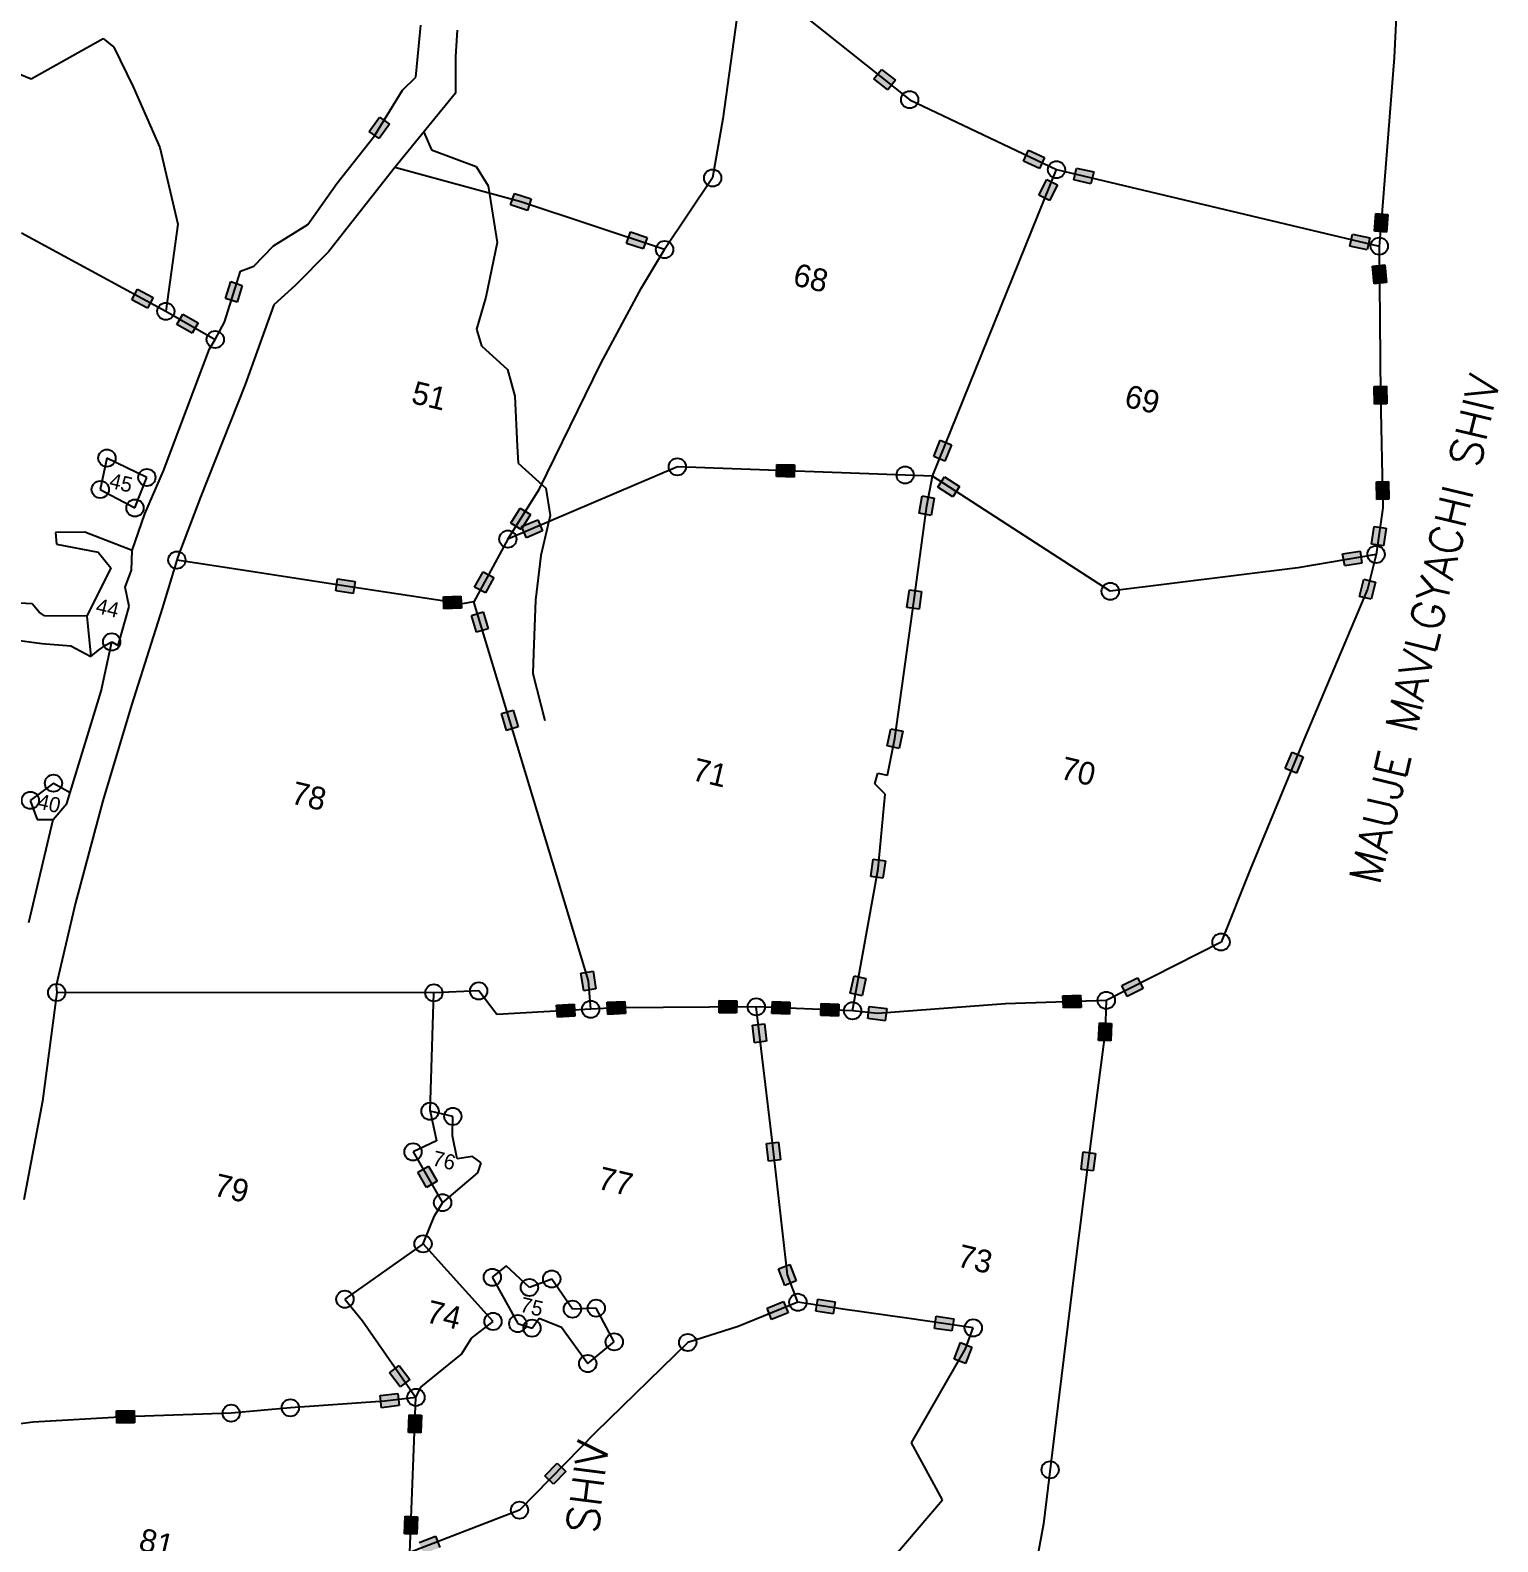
# Model space of a CAD drawing. Header units: metres. Extents: x 318142 to 321969, y 1858939 to 1863690.
# Drawn here: x 320647 to 321845, y 1861377 to 1862611 of the extents above; entities that cross this region are included whole.
import ezdxf

# ---------------------------------------------------------------- set-up
doc = ezdxf.new("R2010")
doc.units = ezdxf.units.M
for name, color, linetype in [('LINE_WATER', 4, 'Continuous'), ('POLY_PARCEL', 6, 'Continuous'), ('POLY_ROAD', 30, 'Continuous'), ('TEXT_MAPOUT', 7, 'Continuous'), ('TEXT_PARCEL', 7, 'Continuous'), ('V_BOUND_LINE', 7, 'Continuous')]:
    doc.layers.add(name, color=color, linetype=linetype)
doc.styles.get("Standard").update_dxf_attribs({"font": 'simplex.shx'})
doc.styles.add('TEXT_MAP', font='')
doc.styles.get('TEXT_MAP').set_extended_font_data('Kruti Dev 050')

msp = doc.modelspace()

# ---------------------------------------------------------------- hatches: boundary and pattern name
for points in [[(321347.1, 1862561.9), (321353.3, 1862569.7), (321341.9, 1862578.6), (321335.8, 1862570.8)], [(320923.9, 1862528), (320932, 1862522.1), (320940.4, 1862533.8), (320932.3, 1862539.6)], [(321470.9, 1862497.7), (321475, 1862506.7), (321461.9, 1862512.7), (321457.8, 1862503.7)], [(321485.7, 1862484.3), (321476.9, 1862488.9), (321470.3, 1862476), (321479.2, 1862471.5)], [(321501.2, 1862498.1), (321498.9, 1862488.4), (321512.9, 1862485.2), (321515.2, 1862494.9)], [(321053, 1862463.5), (321056.1, 1862472.9), (321042.5, 1862477.4), (321039.3, 1862468)], [(321744.2, 1862446.7), (321754.1, 1862445.9), (321755.3, 1862460.2), (321745.3, 1862461)], [(321147.6, 1862432.1), (321150.8, 1862441.5), (321137.1, 1862446.1), (321134, 1862436.6)], [(321738.4, 1862431.4), (321740.5, 1862441.1), (321726.4, 1862444.2), (321724.3, 1862434.4)], [(321752.7, 1862419), (321742.8, 1862418.1), (321744.1, 1862403.7), (321754, 1862404.6)], [(320820.4, 1862402.4), (320810.9, 1862405.4), (320806.6, 1862391.7), (320816.1, 1862388.7)], [(320742.9, 1862383.8), (320747.6, 1862392.5), (320735, 1862399.4), (320730.2, 1862390.7)], [(320771.9, 1862379), (320766.9, 1862370.4), (320779.4, 1862363.3), (320784.4, 1862371.9)], [(321744.4, 1862305.5), (321754.4, 1862305.7), (321754, 1862320.1), (321744.1, 1862319.9)], [(321384.6, 1862262.7), (321393.8, 1862259), (321399.2, 1862272.3), (321390, 1862276)], [(321256.5, 1862256.3), (321256.2, 1862246.3), (321270.6, 1862245.8), (321270.9, 1862255.8)], [(321393.5, 1862246.1), (321388.1, 1862237.7), (321400.2, 1862229.9), (321405.6, 1862238.3)], [(321746.1, 1862227.6), (321756, 1862227.8), (321755.7, 1862242.2), (321745.8, 1862242)], [(321385.1, 1862228.6), (321375.3, 1862230.5), (321372.6, 1862216.4), (321382.4, 1862214.5)], [(321039.5, 1862208.3), (321048, 1862203.1), (321055.6, 1862215.3), (321047.1, 1862220.6)], [(321048.3, 1862205.5), (321052.2, 1862196.3), (321065.4, 1862202), (321061.5, 1862211.1)], [(321741.8, 1862191.3), (321751.7, 1862189.8), (321753.7, 1862204.1), (321743.9, 1862205.5)], [(321734.1, 1862175.8), (321732.5, 1862185.6), (321718.3, 1862183.2), (321720, 1862173.4)], [(321010, 1862156.1), (321018.8, 1862151.4), (321025.7, 1862164), (321016.9, 1862168.7)], [(320910.9, 1862150.9), (320912.4, 1862160.7), (320898.2, 1862162.9), (320896.7, 1862153.1)], [(321374.7, 1862152.5), (321364.8, 1862153.8), (321362.8, 1862139.6), (321372.7, 1862138.2)], [(321745.1, 1862160.2), (321735.5, 1862162.6), (321732, 1862148.6), (321741.7, 1862146.2)], [(320999.2, 1862138.9), (320998.8, 1862148.8), (320984.5, 1862148.3), (320984.8, 1862138.4)], [(321016.9, 1862136), (321007.4, 1862133.1), (321011.6, 1862119.3), (321021.1, 1862122.2)], [(321041.3, 1862055.8), (321031.8, 1862052.9), (321036, 1862039.1), (321045.5, 1862042)], [(321346.7, 1862026.5), (321356.4, 1862024.5), (321359.3, 1862038.6), (321349.5, 1862040.6)], [(321671.5, 1862008.2), (321680.7, 1862004.4), (321686.2, 1862017.7), (321677, 1862021.5)], [(321345.2, 1861932.7), (321335.3, 1861934.1), (321333.3, 1861919.9), (321343.2, 1861918.5)], [(321099, 1861826.8), (321108.9, 1861828.4), (321106.6, 1861842.6), (321096.7, 1861841)], [(321316.5, 1861824.8), (321326.2, 1861822.7), (321329.3, 1861836.7), (321319.6, 1861838.9)], [(321538.1, 1861830.9), (321542.6, 1861822), (321555.4, 1861828.5), (321550.9, 1861837.4)], [(321504.9, 1861813.2), (321504.5, 1861823.1), (321490.1, 1861822.6), (321490.5, 1861812.7)], [(321091.8, 1861805.9), (321091.3, 1861815.8), (321076.9, 1861815), (321077.5, 1861805.1)], [(321118.2, 1861817.3), (321118.7, 1861807.4), (321133.1, 1861808.2), (321132.6, 1861818.1)], [(321223.8, 1861808.7), (321223.9, 1861818.6), (321209.5, 1861818.8), (321209.4, 1861808.8)], [(321253, 1861818), (321252.6, 1861808.1), (321266.9, 1861807.5), (321267.3, 1861817.4)], [(321306.9, 1861805.9), (321307.3, 1861815.8), (321292.9, 1861816.4), (321292.5, 1861806.5)], [(321332, 1861813.9), (321330.9, 1861804), (321345.1, 1861802.3), (321346.3, 1861812.2)], [(321246.4, 1861799.8), (321236.6, 1861798.6), (321238.3, 1861784.3), (321248.1, 1861785.5)], [(321529.7, 1861800.1), (321519.8, 1861800.5), (321519.2, 1861786.1), (321529.2, 1861785.8)], [(321249.7, 1861687.7), (321259.6, 1861688.8), (321258, 1861703.1), (321248.1, 1861702)], [(321516.6, 1861694), (321506.7, 1861695.2), (321504.9, 1861681), (321514.8, 1861679.7)], [(320972.2, 1861683.7), (320963.6, 1861678.7), (320970.8, 1861666.3), (320979.4, 1861671.3)], [(321263.1, 1861586.3), (321272.4, 1861589.9), (321267.2, 1861603.3), (321257.9, 1861599.7)], [(321290, 1861575.1), (321288.4, 1861565.2), (321302.6, 1861563), (321304.2, 1861572.9)], [(321265.7, 1861563.8), (321261.9, 1861573.1), (321248.6, 1861567.6), (321252.3, 1861558.4)], [(321399.5, 1861549.1), (321400.9, 1861559), (321386.7, 1861561.1), (321385.2, 1861551.2)], [(321415.8, 1861535.8), (321406.6, 1861539.6), (321401.2, 1861526.2), (321410.5, 1861522.5)], [(320949.2, 1861503.4), (320957.1, 1861509.5), (320948.3, 1861520.9), (320940.4, 1861514.8)], [(320948.3, 1861488.2), (320947.2, 1861498.1), (320932.9, 1861496.4), (320934.1, 1861486.5)], [(320732.4, 1861474.1), (320732.2, 1861484.1), (320717.8, 1861483.8), (320718, 1861473.9)], [(320966.5, 1861480.3), (320956.6, 1861480.7), (320956, 1861466.3), (320966, 1861465.9)], [(321067.2, 1861431), (321074.3, 1861424), (321084.3, 1861434.3), (321077.2, 1861441.2)], [(320952.8, 1861383.5), (320962.8, 1861383.2), (320963.3, 1861397.5), (320953.4, 1861397.9)], [(320964.6, 1861376.5), (320968.2, 1861367.2), (320981.6, 1861372.4), (320978, 1861381.7)]]:
    msp.add_hatch(color=256).paths.add_polyline_path(points)

# ---------------------------------------------------------------- linework, layer by layer
for p, q in [((321335.8, 1862570.8), (321341.9, 1862578.6)), ((321341.9, 1862578.6), (321353.3, 1862569.7)), ((321347.1, 1862561.9), (321335.8, 1862570.8)), ((321353.3, 1862569.7), (321347.1, 1862561.9)), ((320923.9, 1862528), (320932.3, 1862539.6)), ((320932.3, 1862539.6), (320940.4, 1862533.8)), ((320932, 1862522.1), (320923.9, 1862528)), ((320940.4, 1862533.8), (320932, 1862522.1)), ((321457.8, 1862503.7), (321461.9, 1862512.7)), ((321461.9, 1862512.7), (321475, 1862506.7)), ((321470.9, 1862497.7), (321457.8, 1862503.7)), ((321475, 1862506.7), (321470.9, 1862497.7)), ((321470.3, 1862476), (321476.9, 1862488.9)), ((321476.9, 1862488.9), (321485.7, 1862484.3)), ((321498.9, 1862488.4), (321501.2, 1862498.1)), ((321512.9, 1862485.2), (321498.9, 1862488.4)), ((321501.2, 1862498.1), (321515.2, 1862494.9)), ((321515.2, 1862494.9), (321512.9, 1862485.2)), ((321039.3, 1862468), (321042.5, 1862477.4)), ((321042.5, 1862477.4), (321056.1, 1862472.9)), ((321479.2, 1862471.5), (321470.3, 1862476)), ((321485.7, 1862484.3), (321479.2, 1862471.5)), ((321053, 1862463.5), (321039.3, 1862468)), ((321056.1, 1862472.9), (321053, 1862463.5)), ((321744.2, 1862446.7), (321745.3, 1862461)), ((321745.3, 1862461), (321755.3, 1862460.2)), ((321755.3, 1862460.2), (321754.1, 1862445.9)), ((321134, 1862436.6), (321137.1, 1862446.1)), ((321137.1, 1862446.1), (321150.8, 1862441.5)), ((321150.8, 1862441.5), (321147.6, 1862432.1)), ((321724.3, 1862434.4), (321726.4, 1862444.2)), ((321726.4, 1862444.2), (321740.5, 1862441.1)), ((321740.5, 1862441.1), (321738.4, 1862431.4)), ((321754.1, 1862445.9), (321744.2, 1862446.7)), ((321147.6, 1862432.1), (321134, 1862436.6)), ((321738.4, 1862431.4), (321724.3, 1862434.4)), ((321742.8, 1862418.1), (321752.7, 1862419)), ((321744.1, 1862403.7), (321742.8, 1862418.1)), ((321752.7, 1862419), (321754, 1862404.6)), ((320806.6, 1862391.7), (320810.9, 1862405.4)), ((320810.9, 1862405.4), (320820.4, 1862402.4)), ((320820.4, 1862402.4), (320816.1, 1862388.7)), ((321754, 1862404.6), (321744.1, 1862403.7)), ((320730.2, 1862390.7), (320735, 1862399.4)), ((320742.9, 1862383.8), (320730.2, 1862390.7)), ((320735, 1862399.4), (320747.6, 1862392.5)), ((320747.6, 1862392.5), (320742.9, 1862383.8)), ((320816.1, 1862388.7), (320806.6, 1862391.7)), ((320766.9, 1862370.4), (320771.9, 1862379)), ((320771.9, 1862379), (320784.4, 1862371.9)), ((320779.4, 1862363.3), (320766.9, 1862370.4)), ((320784.4, 1862371.9), (320779.4, 1862363.3)), ((321744.1, 1862319.9), (321754, 1862320.1)), ((321744.4, 1862305.5), (321744.1, 1862319.9)), ((321754, 1862320.1), (321754.4, 1862305.7)), ((321754.4, 1862305.7), (321744.4, 1862305.5)), ((321384.6, 1862262.7), (321390, 1862276)), ((321390, 1862276), (321399.2, 1862272.3)), ((321399.2, 1862272.3), (321393.8, 1862259)), ((321256.2, 1862246.3), (321256.5, 1862256.3)), ((321256.5, 1862256.3), (321270.9, 1862255.8)), ((321270.9, 1862255.8), (321270.6, 1862245.8)), ((321393.8, 1862259), (321384.6, 1862262.7)), ((321270.6, 1862245.8), (321256.2, 1862246.3)), ((321388.1, 1862237.7), (321393.5, 1862246.1)), ((321393.5, 1862246.1), (321405.6, 1862238.3)), ((321745.8, 1862242), (321755.7, 1862242.2)), ((321746.1, 1862227.6), (321745.8, 1862242)), ((321755.7, 1862242.2), (321756, 1862227.8)), ((321372.6, 1862216.4), (321375.3, 1862230.5)), ((321375.3, 1862230.5), (321385.1, 1862228.6)), ((321385.1, 1862228.6), (321382.4, 1862214.5)), ((321400.2, 1862229.9), (321388.1, 1862237.7)), ((321405.6, 1862238.3), (321400.2, 1862229.9)), ((321756, 1862227.8), (321746.1, 1862227.6)), ((321039.5, 1862208.3), (321047.1, 1862220.6)), ((321047.1, 1862220.6), (321055.6, 1862215.3)), ((321055.6, 1862215.3), (321048, 1862203.1)), ((321382.4, 1862214.5), (321372.6, 1862216.4)), ((321048, 1862203.1), (321039.5, 1862208.3)), ((321048.3, 1862205.5), (321061.5, 1862211.1)), ((321052.2, 1862196.3), (321048.3, 1862205.5)), ((321061.5, 1862211.1), (321065.4, 1862202)), ((321741.8, 1862191.3), (321743.9, 1862205.5)), ((321743.9, 1862205.5), (321753.7, 1862204.1)), ((321753.7, 1862204.1), (321751.7, 1862189.8)), ((321065.4, 1862202), (321052.2, 1862196.3)), ((321751.7, 1862189.8), (321741.8, 1862191.3)), ((321718.3, 1862183.2), (321732.5, 1862185.6)), ((321720, 1862173.4), (321718.3, 1862183.2)), ((321732.5, 1862185.6), (321734.1, 1862175.8)), ((321010, 1862156.1), (321016.9, 1862168.7)), ((321016.9, 1862168.7), (321025.7, 1862164)), ((321734.1, 1862175.8), (321720, 1862173.4)), ((320896.7, 1862153.1), (320898.2, 1862162.9)), ((320898.2, 1862162.9), (320912.4, 1862160.7)), ((320912.4, 1862160.7), (320910.9, 1862150.9)), ((321018.8, 1862151.4), (321010, 1862156.1)), ((321025.7, 1862164), (321018.8, 1862151.4)), ((321362.8, 1862139.6), (321364.8, 1862153.8)), ((321364.8, 1862153.8), (321374.7, 1862152.5)), ((321732, 1862148.6), (321735.5, 1862162.6)), ((321735.5, 1862162.6), (321745.1, 1862160.2)), ((321745.1, 1862160.2), (321741.7, 1862146.2)), ((320910.9, 1862150.9), (320896.7, 1862153.1)), ((320984.5, 1862148.3), (320998.8, 1862148.8)), ((320984.8, 1862138.4), (320984.5, 1862148.3)), ((320998.8, 1862148.8), (320999.2, 1862138.9)), ((321374.7, 1862152.5), (321372.7, 1862138.2)), ((321741.7, 1862146.2), (321732, 1862148.6)), ((320999.2, 1862138.9), (320984.8, 1862138.4)), ((321007.4, 1862133.1), (321016.9, 1862136)), ((321011.6, 1862119.3), (321007.4, 1862133.1)), ((321016.9, 1862136), (321021.1, 1862122.2)), ((321372.7, 1862138.2), (321362.8, 1862139.6)), ((321021.1, 1862122.2), (321011.6, 1862119.3)), ((321031.8, 1862052.9), (321041.3, 1862055.8)), ((321041.3, 1862055.8), (321045.5, 1862042)), ((321036, 1862039.1), (321031.8, 1862052.9)), ((321045.5, 1862042), (321036, 1862039.1)), ((321346.7, 1862026.5), (321349.5, 1862040.6)), ((321349.5, 1862040.6), (321359.3, 1862038.6)), ((321359.3, 1862038.6), (321356.4, 1862024.5)), ((321356.4, 1862024.5), (321346.7, 1862026.5)), ((321671.5, 1862008.2), (321677, 1862021.5)), ((321677, 1862021.5), (321686.2, 1862017.7)), ((321680.7, 1862004.4), (321671.5, 1862008.2)), ((321686.2, 1862017.7), (321680.7, 1862004.4)), ((321333.3, 1861919.9), (321335.3, 1861934.1)), ((321335.3, 1861934.1), (321345.2, 1861932.7)), ((321345.2, 1861932.7), (321343.2, 1861918.5)), ((321343.2, 1861918.5), (321333.3, 1861919.9)), ((321096.7, 1861841), (321106.6, 1861842.6)), ((321099, 1861826.8), (321096.7, 1861841)), ((321106.6, 1861842.6), (321108.9, 1861828.4)), ((321316.5, 1861824.8), (321319.6, 1861838.9)), ((321319.6, 1861838.9), (321329.3, 1861836.7)), ((321329.3, 1861836.7), (321326.2, 1861822.7)), ((321538.1, 1861830.9), (321550.9, 1861837.4)), ((321550.9, 1861837.4), (321555.4, 1861828.5)), ((321108.9, 1861828.4), (321099, 1861826.8)), ((321326.2, 1861822.7), (321316.5, 1861824.8)), ((321490.1, 1861822.6), (321504.5, 1861823.1)), ((321490.5, 1861812.7), (321490.1, 1861822.6)), ((321504.5, 1861823.1), (321504.9, 1861813.2)), ((321542.6, 1861822), (321538.1, 1861830.9)), ((321555.4, 1861828.5), (321542.6, 1861822)), ((321076.9, 1861815), (321091.3, 1861815.8)), ((321077.5, 1861805.1), (321076.9, 1861815)), ((321091.3, 1861815.8), (321091.8, 1861805.9)), ((321118.2, 1861817.3), (321132.6, 1861818.1)), ((321118.7, 1861807.4), (321118.2, 1861817.3)), ((321133.1, 1861808.2), (321118.7, 1861807.4)), ((321132.6, 1861818.1), (321133.1, 1861808.2)), ((321209.4, 1861808.8), (321209.5, 1861818.8)), ((321223.8, 1861808.7), (321209.4, 1861808.8)), ((321209.5, 1861818.8), (321223.9, 1861818.6)), ((321223.9, 1861818.6), (321223.8, 1861808.7)), ((321252.6, 1861808.1), (321253, 1861818)), ((321266.9, 1861807.5), (321252.6, 1861808.1)), ((321253, 1861818), (321267.3, 1861817.4)), ((321267.3, 1861817.4), (321266.9, 1861807.5)), ((321292.5, 1861806.5), (321292.9, 1861816.4)), ((321292.9, 1861816.4), (321307.3, 1861815.8)), ((321307.3, 1861815.8), (321306.9, 1861805.9)), ((321330.9, 1861804), (321332, 1861813.9)), ((321332, 1861813.9), (321346.3, 1861812.2)), ((321346.3, 1861812.2), (321345.1, 1861802.3)), ((321504.9, 1861813.2), (321490.5, 1861812.7)), ((321091.8, 1861805.9), (321077.5, 1861805.1)), ((321236.6, 1861798.6), (321246.4, 1861799.8)), ((321238.3, 1861784.3), (321236.6, 1861798.6)), ((321246.4, 1861799.8), (321248.1, 1861785.5)), ((321306.9, 1861805.9), (321292.5, 1861806.5)), ((321345.1, 1861802.3), (321330.9, 1861804)), ((321519.2, 1861786.1), (321519.8, 1861800.5)), ((321519.8, 1861800.5), (321529.7, 1861800.1)), ((321529.7, 1861800.1), (321529.2, 1861785.8)), ((321248.1, 1861785.5), (321238.3, 1861784.3)), ((321529.2, 1861785.8), (321519.2, 1861786.1)), ((321248.1, 1861702), (321258, 1861703.1)), ((321249.7, 1861687.7), (321248.1, 1861702)), ((321258, 1861703.1), (321259.6, 1861688.8)), ((321259.6, 1861688.8), (321249.7, 1861687.7)), ((321504.9, 1861681), (321506.7, 1861695.2)), ((321506.7, 1861695.2), (321516.6, 1861694)), ((321516.6, 1861694), (321514.8, 1861679.7)), ((320963.6, 1861678.7), (320972.2, 1861683.7)), ((320970.8, 1861666.3), (320963.6, 1861678.7)), ((320972.2, 1861683.7), (320979.4, 1861671.3)), ((321514.8, 1861679.7), (321504.9, 1861681)), ((320979.4, 1861671.3), (320970.8, 1861666.3)), ((321257.9, 1861599.7), (321267.2, 1861603.3)), ((321263.1, 1861586.3), (321257.9, 1861599.7)), ((321267.2, 1861603.3), (321272.4, 1861589.9)), ((321272.4, 1861589.9), (321263.1, 1861586.3)), ((321288.4, 1861565.2), (321290, 1861575.1)), ((321290, 1861575.1), (321304.2, 1861572.9)), ((321248.6, 1861567.6), (321261.9, 1861573.1)), ((321252.3, 1861558.4), (321248.6, 1861567.6)), ((321265.7, 1861563.8), (321252.3, 1861558.4)), ((321261.9, 1861573.1), (321265.7, 1861563.8)), ((321302.6, 1861563), (321288.4, 1861565.2)), ((321304.2, 1861572.9), (321302.6, 1861563)), ((321385.2, 1861551.2), (321386.7, 1861561.1)), ((321399.5, 1861549.1), (321385.2, 1861551.2)), ((321386.7, 1861561.1), (321400.9, 1861559)), ((321400.9, 1861559), (321399.5, 1861549.1)), ((321401.2, 1861526.2), (321406.6, 1861539.6)), ((321406.6, 1861539.6), (321415.8, 1861535.8)), ((321410.5, 1861522.5), (321401.2, 1861526.2)), ((321415.8, 1861535.8), (321410.5, 1861522.5)), ((320940.4, 1861514.8), (320948.3, 1861520.9)), ((320949.2, 1861503.4), (320940.4, 1861514.8)), ((320948.3, 1861520.9), (320957.1, 1861509.5)), ((320957.1, 1861509.5), (320949.2, 1861503.4)), ((320932.9, 1861496.4), (320947.2, 1861498.1)), ((320934.1, 1861486.5), (320932.9, 1861496.4)), ((320948.3, 1861488.2), (320934.1, 1861486.5)), ((320947.2, 1861498.1), (320948.3, 1861488.2)), ((320717.8, 1861483.8), (320732.2, 1861484.1)), ((320718, 1861473.9), (320717.8, 1861483.8)), ((320732.2, 1861484.1), (320732.4, 1861474.1)), ((320956, 1861466.3), (320956.6, 1861480.7)), ((320956.6, 1861480.7), (320966.5, 1861480.3)), ((320966.5, 1861480.3), (320966, 1861465.9)), ((320732.4, 1861474.1), (320718, 1861473.9)), ((320966, 1861465.9), (320956, 1861466.3)), ((321067.2, 1861431), (321077.2, 1861441.2)), ((321077.2, 1861441.2), (321084.3, 1861434.3)), ((321074.3, 1861424), (321067.2, 1861431)), ((321084.3, 1861434.3), (321074.3, 1861424)), ((320952.8, 1861383.5), (320953.4, 1861397.9)), ((320953.4, 1861397.9), (320963.3, 1861397.5)), ((320963.3, 1861397.5), (320962.8, 1861383.2)), ((320962.8, 1861383.2), (320952.8, 1861383.5)), ((320964.6, 1861376.5), (320978, 1861381.7)), ((320978, 1861381.7), (320981.6, 1861372.4))]:
    msp.add_line(p, q)
for centre in [(321365, 1862553.9), (321484.8, 1862496.8), (321204.2, 1862490), (321165, 1862431.6), (321748.2, 1862434.4), (320758, 1862381.2), (320798.3, 1862358.2), (320709.9, 1862261.4), (320742.5, 1862245.6), (321175.4, 1862254.3), (321361.3, 1862247.6), (320704.5, 1862235.8), (320732.8, 1862220.7), (321037.1, 1862195.3), (320767, 1862178.2), (321745.6, 1862182.8), (321528.7, 1862152.7), (320713.8, 1862111.4), (320666.3, 1861996.1), (320647.4, 1861982.1), (321619.1, 1861866.5), (321013.3, 1861826.6), (320668.9, 1861825.3), (320976.7, 1861825), (321239.8, 1861813.6), (321525.4, 1861818.9), (321104.7, 1861811.6), (321318.4, 1861810.4), (320973.6, 1861728.4), (320992.2, 1861724.2), (320959.7, 1861695.2), (320983.8, 1861653.8), (320967.9, 1861620.2), (321024.4, 1861592.9), (321072.9, 1861591.5), (321054.7, 1861584.6), (320904.1, 1861575), (321089.8, 1861566.9), (321109.2, 1861567.7), (321273.8, 1861572.5), (321025, 1861556.9), (321045.2, 1861555.1), (321056.8, 1861551.4), (321416.9, 1861551.6), (321123.9, 1861540.2), (321183.9, 1861539.7), (321102.3, 1861522.5), (320962.1, 1861494.9), (320811.3, 1861482), (320859.6, 1861486.4), (321479.6, 1861435.8), (321046.6, 1861402.9)]:
    msp.add_circle(centre, 7.04)
at = {"layer": 'LINE_WATER'}
for p, q in [((320968.4, 1862527.5), (320974.7, 1862512.9)), ((320974.7, 1862512.9), (321011.2, 1862499.4)), ((321011.2, 1862499.4), (321021, 1862483.5)), ((321021, 1862483.5), (321028.3, 1862437.4)), ((321028.3, 1862437.4), (321019.2, 1862392.8)), ((321019.2, 1862392.8), (321011.4, 1862366.7)), ((321011.4, 1862366.7), (321015.5, 1862353)), ((321015.5, 1862353), (321036.7, 1862333.8)), ((321036.7, 1862333.8), (321042.9, 1862312)), ((321042.9, 1862312), (321044.6, 1862271.1)), ((321044.6, 1862271.1), (321045.6, 1862257.2)), ((321045.6, 1862257.2), (321068.2, 1862236.8)), ((321068.2, 1862236.8), (321071.7, 1862214.7)), ((321071.7, 1862214.7), (321064, 1862181.9)), ((321064, 1862181.9), (321059.6, 1862145.6)), ((321059.6, 1862145.6), (321058, 1862102.3)), ((321058, 1862102.3), (321057.4, 1862085.7)), ((321057.4, 1862085.7), (321067.3, 1862047.3))]:
    msp.add_line(p, q, dxfattribs=at)
at = {"layer": 'POLY_PARCEL'}
for p, q in [((321229.7, 1862661.7), (321212.6, 1862538.4)), ((321229.7, 1862661.7), (321365, 1862553.9)), ((321365, 1862553.9), (321484.8, 1862496.8)), ((321212.6, 1862538.4), (321204.2, 1862490)), ((321047.7, 1862470.5), (320944.8, 1862498.6)), ((321204.2, 1862490), (321165, 1862431.6)), ((321383.5, 1862246.7), (321484.8, 1862496.8)), ((321484.8, 1862496.8), (321748.2, 1862434.4)), ((321165, 1862431.6), (321047.7, 1862470.5)), ((320640.3, 1862445.2), (320758, 1862381.2)), ((321146.1, 1862400.4), (321165, 1862431.6)), ((321112.9, 1862338.6), (321146.1, 1862400.4)), ((321062.9, 1862236.2), (321112.9, 1862338.6)), ((320709.9, 1862261.4), (320707, 1862248.6)), ((320742.5, 1862245.6), (320709.9, 1862261.4)), ((321175.4, 1862254.3), (321037.1, 1862195.3)), ((321383.5, 1862246.7), (321175.4, 1862254.3)), ((320707, 1862248.6), (320704.5, 1862235.8)), ((320732.8, 1862220.7), (320742.5, 1862245.6)), ((321378.9, 1862222.5), (321383.5, 1862246.7)), ((321528.7, 1862152.7), (321383.5, 1862246.7)), ((320704.5, 1862235.8), (320732.8, 1862220.7)), ((321037.1, 1862195.3), (321062.9, 1862236.2)), ((321368.7, 1862146), (321378.9, 1862222.5)), ((320691.9, 1862201), (320667.9, 1862200.8)), ((320667.9, 1862200.8), (320668.7, 1862191.3)), ((320668.7, 1862191.3), (320702.9, 1862184.6)), ((320730.5, 1862186), (320691.9, 1862201)), ((321037.1, 1862195.3), (321009.2, 1862144.2)), ((320702.9, 1862184.6), (320713.2, 1862171.9)), ((320815.2, 1862170.8), (320767, 1862178.2)), ((321745.6, 1862182.8), (321681.7, 1862171.9)), ((320713.2, 1862171.9), (320693.5, 1862132.3)), ((320908.5, 1862156.3), (320815.2, 1862170.8)), ((321681.7, 1862171.9), (321528.7, 1862152.7)), ((320999.9, 1862142.4), (320908.5, 1862156.3)), ((320649, 1862142.6), (320633.4, 1862143.2)), ((320654.6, 1862135.7), (320649, 1862142.6)), ((321009.2, 1862144.2), (320999.9, 1862142.4)), ((321102.8, 1861834.7), (321009.2, 1862144.2)), ((321353, 1862032.5), (321368.7, 1862146)), ((320659, 1862132.8), (320654.6, 1862135.7)), ((320693.5, 1862132.3), (320659, 1862132.8)), ((320693.5, 1862132.3), (320696.8, 1862099.4)), ((320632.5, 1862113.5), (320656.8, 1862110)), ((320656.8, 1862110), (320680.4, 1862108.2)), ((320680.4, 1862108.2), (320696.8, 1862099.4)), ((320696.8, 1862099.4), (320703.1, 1862104.7)), ((320703.1, 1862104.7), (320709.3, 1862109.1)), ((320709.3, 1862109.1), (320713.8, 1862111.4)), ((320696.8, 1862099.4), (320696.8, 1862099.4)), ((321347, 1862002.8), (321353, 1862032.5)), ((320666.3, 1861996.1), (320647.4, 1861982.1)), ((320666.3, 1861996.1), (320680, 1861988.5)), ((321336.6, 1861995.5), (321338.9, 1862004.2)), ((321345, 1861987.1), (321336.6, 1861995.5)), ((321338.9, 1862004.2), (321347, 1862002.8)), ((320647.4, 1861982.1), (320653, 1861966.4)), ((321339.2, 1861926.3), (321345, 1861987.1)), ((320653, 1861966.4), (320666.1, 1861966.4)), ((321318.4, 1861810.4), (321339.2, 1861926.3)), ((321104.7, 1861811.6), (321102.8, 1861834.7)), ((320976.7, 1861825), (320669, 1861825.3)), ((320973.6, 1861728.4), (320976.7, 1861825)), ((321013.3, 1861826.6), (320976.7, 1861825)), ((321028, 1861807.3), (321013.3, 1861826.6)), ((321104.7, 1861811.6), (321028, 1861807.3)), ((321125.7, 1861812.7), (321104.7, 1861811.6)), ((321239.8, 1861813.6), (321125.7, 1861812.7)), ((321253, 1861702.7), (321239.8, 1861813.6)), ((321318.4, 1861810.4), (321239.8, 1861813.6)), ((321338.6, 1861808.1), (321318.4, 1861810.4)), ((321443.2, 1861816), (321338.6, 1861808.1)), ((321525.4, 1861818.9), (321443.2, 1861816)), ((320973.6, 1861728.4), (320978.8, 1861704.3)), ((320992.2, 1861724.2), (320973.6, 1861728.4)), ((320991.9, 1861708.4), (320992.2, 1861724.2)), ((320978.8, 1861704.3), (320959.7, 1861695.2)), ((320995.7, 1861689.5), (320991.9, 1861708.4)), ((321265.2, 1861594.8), (321253, 1861702.7)), ((320959.7, 1861695.2), (320983.8, 1861653.8)), ((321008.3, 1861691.6), (320995.7, 1861689.5)), ((321015.4, 1861686.4), (321008.3, 1861691.6)), ((321012.7, 1861678.2), (321015.4, 1861686.4)), ((320983.8, 1861653.8), (321012.7, 1861678.2)), ((320977.1, 1861643), (320983.8, 1861653.8)), ((320967.9, 1861620.2), (320977.1, 1861643)), ((320967.9, 1861620.2), (320904.1, 1861575)), ((321025, 1861556.9), (320967.9, 1861620.2)), ((321035.7, 1861602.3), (321024.4, 1861592.9)), ((321054.7, 1861584.6), (321035.7, 1861602.3)), ((321024.4, 1861592.9), (321045.2, 1861555.1)), ((321072.9, 1861591.5), (321054.7, 1861584.6)), ((321089.8, 1861566.9), (321072.9, 1861591.5)), ((321273.8, 1861572.5), (321265.2, 1861594.8)), ((320904.1, 1861575), (320918.5, 1861557.4)), ((321109.2, 1861567.7), (321089.8, 1861566.9)), ((321123.9, 1861540.2), (321109.2, 1861567.7)), ((320918.5, 1861557.4), (320962.1, 1861494.9)), ((321007.5, 1861543.1), (321025, 1861556.9)), ((321045.2, 1861555.1), (321056.8, 1861551.4)), ((321056.8, 1861551.4), (321062.6, 1861559.5)), ((321062.6, 1861559.5), (321080.8, 1861552.3)), ((321080.8, 1861552.3), (321102.3, 1861522.5)), ((320999.3, 1861530.3), (321007.5, 1861543.1)), ((321102.3, 1861522.5), (321123.9, 1861540.2)), ((320966, 1861503.3), (320999.3, 1861530.3)), ((320962.1, 1861494.9), (320966, 1861503.3)), ((320936.7, 1861491.8), (320859.6, 1861486.4)), ((320962.1, 1861494.9), (320936.7, 1861491.8)), ((320957.2, 1861368.3), (320962.1, 1861494.9)), ((320725.1, 1861479), (320649.7, 1861474.7)), ((320811.3, 1861482), (320725.1, 1861479)), ((320859.6, 1861486.4), (320811.3, 1861482)), ((320649.7, 1861474.7), (320624.7, 1861471.4))]:
    msp.add_line(p, q, dxfattribs=at)
at = {"layer": 'POLY_ROAD'}
for p, q in [((320995.8, 1862610.7), (320994.4, 1862589.2)), ((320994.4, 1862589.2), (320994.3, 1862559.1)), ((320994.3, 1862559.1), (320944.8, 1862498.6)), ((320944.8, 1862498.6), (320890.8, 1862429.8)), ((320890.8, 1862429.8), (320863.4, 1862402.2)), ((320863.4, 1862402.2), (320846.1, 1862386.6)), ((320846.1, 1862386.6), (320822.7, 1862321.6)), ((320793.7, 1862350.6), (320798.3, 1862358.2)), ((320756, 1862250.9), (320793.7, 1862350.6)), ((320822.7, 1862321.6), (320786.2, 1862229.6)), ((320740.9, 1862215.8), (320756, 1862250.9)), ((320786.2, 1862229.6), (320767.9, 1862180.9)), ((320730.5, 1862186), (320740.9, 1862215.8)), ((320729.9, 1862169.9), (320730.5, 1862186)), ((320767, 1862178.2), (320755, 1862138.8)), ((320767.9, 1862180.9), (320767, 1862178.2)), ((320724.7, 1862156.2), (320729.9, 1862169.9)), ((320728.1, 1862140.4), (320724.7, 1862156.2)), ((320719, 1862108.6), (320728.1, 1862140.4)), ((320755, 1862138.8), (320730.1, 1862059.8)), ((320705.3, 1862071.2), (320713.8, 1862111.4)), ((320713.8, 1862111.4), (320719, 1862108.6)), ((320680, 1861988.5), (320705.3, 1862071.2)), ((320730.1, 1862059.8), (320706.7, 1861981.8)), ((320677.3, 1861979.6), (320680, 1861988.5)), ((320706.7, 1861981.8), (320684.2, 1861898.4)), ((320666.1, 1861966.4), (320677.3, 1861979.6)), ((320646.1, 1861882.4), (320666.1, 1861966.4)), ((320684.2, 1861898.4), (320668.4, 1861831)), ((320669, 1861825.3), (320657.4, 1861736.6)), ((320668.4, 1861831), (320669, 1861825.3)), ((320657.4, 1861736.6), (320642.1, 1861656.2))]:
    msp.add_line(p, q, dxfattribs=at)
at = {"layer": 'V_BOUND_LINE'}
for p, q in [((321766.5, 1862711.7), (321760.3, 1862588.3)), ((320551.5, 1862610.5), (320648, 1862570.8)), ((320962.1, 1862572.2), (320966, 1862614.8)), ((320648, 1862570.8), (320706.9, 1862603.9)), ((320706.9, 1862603.9), (320715.5, 1862596.8)), ((320715.5, 1862596.8), (320731.2, 1862564.5)), ((321760.3, 1862588.3), (321749.7, 1862453.5)), ((320731.2, 1862564.5), (320753.2, 1862514.9)), ((320928.2, 1862524.4), (320951.1, 1862561.6)), ((320951.1, 1862561.6), (320962.1, 1862572.2)), ((320897.5, 1862485.6), (320928.2, 1862524.4)), ((320753.2, 1862514.9), (320767.8, 1862452.3)), ((320874, 1862452), (320897.5, 1862485.6)), ((320767.8, 1862452.3), (320758, 1862381.2)), ((320845.9, 1862434.7), (320874, 1862452)), ((321749.7, 1862453.5), (321748.2, 1862434.4)), ((320829.9, 1862418), (320845.9, 1862434.7)), ((321748.2, 1862434.4), (321749.2, 1862312.8)), ((320805.8, 1862372.4), (320818.8, 1862413.9)), ((320818.8, 1862413.9), (320829.9, 1862418)), ((320758, 1862381.2), (320798.3, 1862358.2)), ((320798.3, 1862358.2), (320805.8, 1862372.4)), ((321749.2, 1862312.8), (321751.2, 1862220.9)), ((321751.2, 1862220.9), (321745.6, 1862182.8)), ((321745.6, 1862182.8), (321738.6, 1862154.4)), ((321738.6, 1862154.4), (321686.6, 1862031.4)), ((321686.6, 1862031.4), (321642.8, 1861925.8)), ((321642.8, 1861925.8), (321619.1, 1861866.5)), ((321619.1, 1861866.5), (321525.4, 1861818.9)), ((321525.4, 1861818.9), (321524.5, 1861793.1)), ((321524.5, 1861793.1), (321510.7, 1861687.5)), ((321510.7, 1861687.5), (321499.4, 1861599)), ((321499.4, 1861599), (321487, 1861497)), ((321273.8, 1861572.5), (321225.1, 1861552.7)), ((321310.5, 1861566.8), (321273.8, 1861572.5)), ((321364.7, 1861559.2), (321310.5, 1861566.8)), ((321225.1, 1861552.7), (321183.9, 1861539.7)), ((321416.9, 1861551.6), (321364.7, 1861559.2)), ((321410.5, 1861534.4), (321416.9, 1861551.6)), ((321183.9, 1861539.7), (321108.7, 1861466.3)), ((321366.6, 1861457.7), (321410.5, 1861534.4)), ((321487, 1861497), (321474.2, 1861391.8)), ((321108.7, 1861466.3), (321046.6, 1861402.9)), ((321391.8, 1861411.3), (321366.6, 1861457.7)), ((321046.6, 1861402.9), (320957.2, 1861368.3)), ((321350.4, 1861363), (321391.8, 1861411.3)), ((321474.2, 1861391.8), (321461.9, 1861326.4))]:
    msp.add_line(p, q, dxfattribs=at)

# ---------------------------------------------------------------- texts
at = {"layer": 'TEXT_MAPOUT'}
for s, rotation, p in [('MAUJE MAVLGYACHI SHIV', 76.5653, (321748.4, 1861912)), ('JALAADCHI SHIV', 82.9115, (321086.4, 1861190.5))]:
    msp.add_text(s, height=25.839, rotation=rotation, dxfattribs=at).set_placement(p)
at = {"layer": 'TEXT_PARCEL', "style": 'TEXT_MAP'}
for s, height, p in [('68', 18.6, (321268.8, 1862402.7)), ('51', 18.6, (320957.4, 1862306.5)), ('69', 18.6, (321539.3, 1862303.6)), ('45', 12.4, (320711.1, 1862237.4)), ('44', 12.4, (320700.1, 1862135.2)), ('70', 18.6, (321487, 1862000)), ('71', 18.6, (321186.5, 1861998.9)), ('78', 18.6, (320859.2, 1861979.8)), ('40', 12.4, (320652.4, 1861975.8)), ('76', 12.4, (320974.7, 1861684.4)), ('79', 18.6, (320796.1, 1861659.8)), ('77', 18.6, (321109.4, 1861665.4)), ('73', 18.6, (321402.8, 1861602)), ('74', 18.6, (320969.3, 1861556.5)), ('75', 12.4, (321046.2, 1861565)), ('81', 18.6, (320734.9, 1861370.5))]:
    msp.add_text(s, height=height, rotation=346.5653, dxfattribs=at).set_placement(p)

doc.saveas('drawing.dxf')
